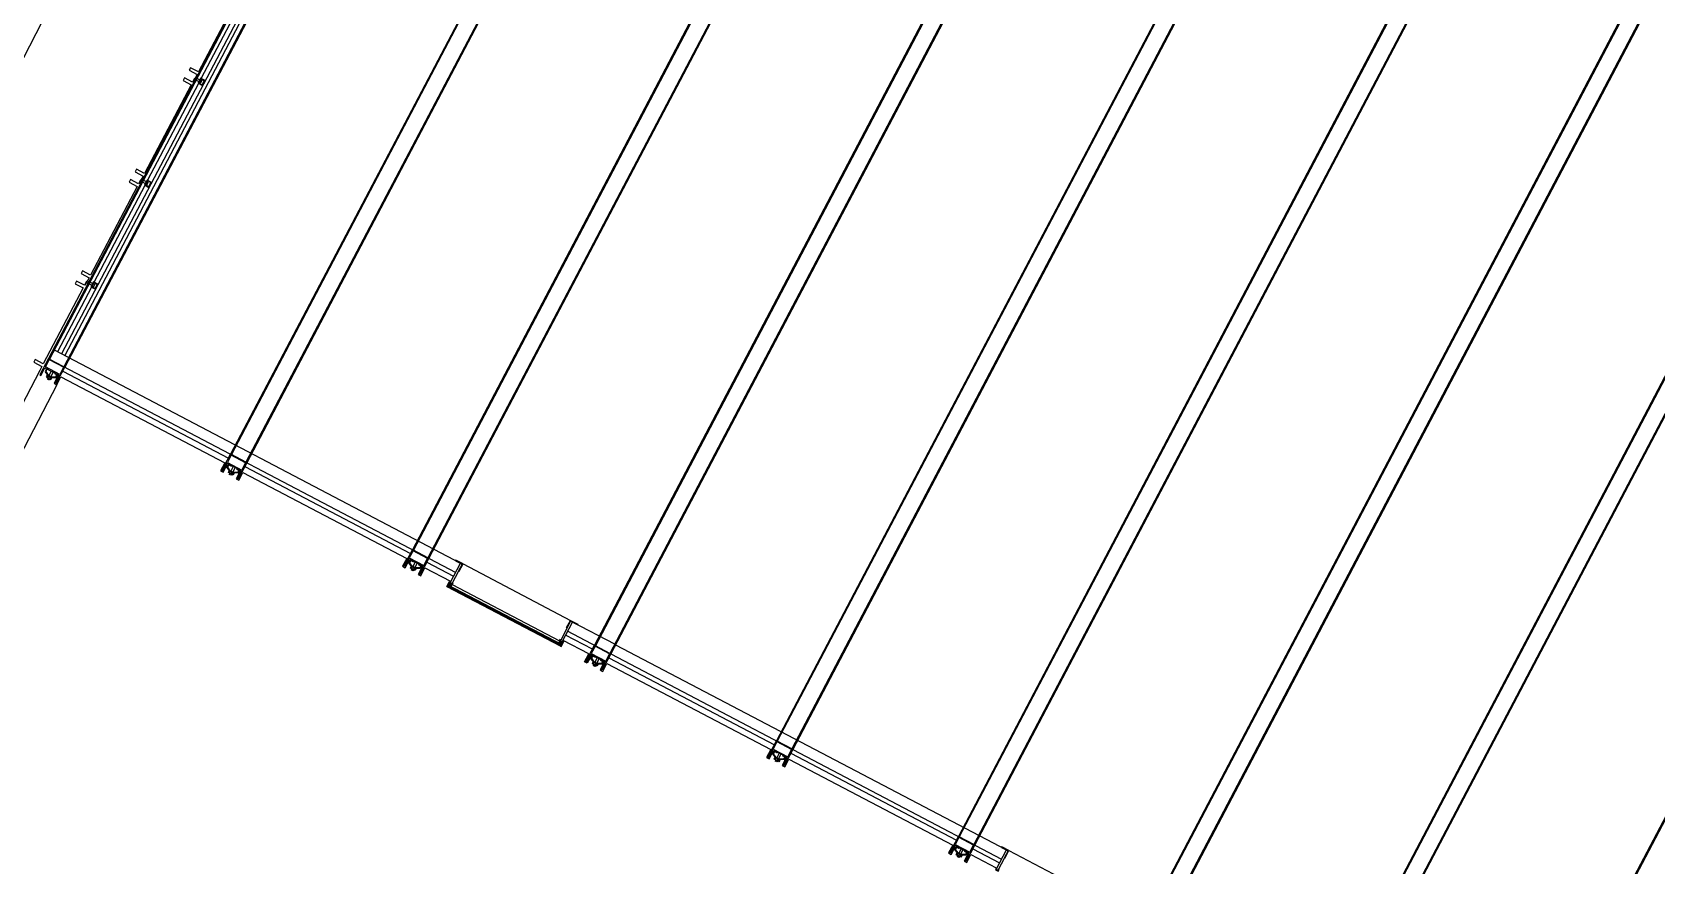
# Model space of a CAD drawing. Header units: millimetres. Extents: x -735 to -481, y 85 to 450.
# Drawn here: x -660.88 to -652.98, y 182.86 to 186.92 of the extents above; entities that cross this region are included whole.
import ezdxf

# ---------------------------------------------------------------- set-up
doc = ezdxf.new("R2010")
doc.units = ezdxf.units.MM
doc.linetypes.add('ACAD_ISO02W100', pattern=[15, 12, -3])
for name, color, linetype in [('01', 1, 'CONTINUOUS'), ('A-CARPINTERIAS VENTANAS', 2, 'CONTINUOUS'), ('dib - muro vista2', 2, 'CONTINUOUS'), ('dib-muros corte', 5, 'CONTINUOUS')]:
    doc.layers.add(name, color=color, linetype=linetype)
doc.linetypes.add('BATTING', pattern='A,0.00254,-2.54,[134,ltypeshp.shx,S=2.54,R=0,X=-2.54,Y=0],-5.08,[134,ltypeshp.shx,S=2.54,R=180,X=2.54,Y=0],-2.54', length=10.16254)

msp = doc.modelspace()

# ---------------------------------------------------------------- hatches: boundary and pattern name
at = {"layer": '01'}
h = msp.add_hatch(dxfattribs=at)
h.set_pattern_fill('ANSI31', color=256, scale=0.0002, angle=332.27927, style=0)
h.set_pattern_definition([(287.27927383, (-689.7323807, 417.1982359), (-0.0006063413765, -0.0001886137195), [])])
h.paths.add_polyline_path([(-658.8538, 184.2337, -0.414214), (-658.8547, 184.2364), (-658.8545, 184.2368, -0.414214), (-658.8518, 184.2376), (-658.8441, 184.2336, -0.414214), (-658.8432, 184.2309), (-658.8434, 184.2305, -0.414214), (-658.8461, 184.2297)])
h.paths.add_polyline_path([(-658.8608, 184.2297), (-658.8594, 184.2322), (-658.8459, 184.2251, -1), (-658.8472, 184.2226)])
h.paths.add_polyline_path([(-658.8652, 184.2213), (-658.8626, 184.2262), (-658.8578, 184.2236)])
h = msp.add_hatch(dxfattribs=at)
h.set_pattern_fill('ANSI31', color=256, scale=0.0002, angle=332.27927, style=0)
h.set_pattern_definition([(197.27927383, (-448.9373655, 290.6668909), (0.0001886137195, -0.0006063413765), [])])
h.paths.add_polyline_path([(-658.3104, 183.9482, 0.414214), (-658.3077, 183.949), (-658.3075, 183.9494, 0.414214), (-658.3083, 183.9521), (-658.3161, 183.9561, 0.414214), (-658.3188, 183.9553), (-658.3189, 183.9549, 0.414214), (-658.3181, 183.9522)])
h.paths.add_polyline_path([(-658.3098, 183.9402), (-658.3084, 183.9427), (-658.322, 183.9498, 1), (-658.3233, 183.9473)])
h.paths.add_polyline_path([(-658.3142, 183.9318), (-658.3116, 183.9366), (-658.3165, 183.9392)])

# ---------------------------------------------------------------- linework, layer by layer
at = {"layer": '01', "linetype": 'ACAD_ISO02W100'}
for points in [[(-658.0279, 190.6168), (-660.8049, 185.3321)], [(-658.0235, 190.6145), (-660.8005, 185.3297)], [(-657.9526, 190.5773), (-660.7297, 185.2925)], [(-657.9482, 190.575), (-660.7252, 185.2902)], [(-657.1427, 190.1517), (-659.9197, 184.8669)], [(-657.1382, 190.1494), (-659.9153, 184.8646)], [(-657.0674, 190.1121), (-659.8444, 184.8274)], [(-657.063, 190.1098), (-659.84, 184.825)], [(-656.2574, 189.6865), (-659.0345, 184.4017)], [(-656.253, 189.6842), (-659.03, 184.3994)], [(-656.1822, 189.647), (-658.9592, 184.3622)], [(-656.1778, 189.6447), (-658.9548, 184.3599)], [(-655.3722, 189.2214), (-658.1492, 183.9366)], [(-655.3678, 189.219), (-658.1448, 183.9342)], [(-655.297, 189.1818), (-658.074, 183.897)], [(-655.2925, 189.1795), (-658.0696, 183.8947)], [(-654.487, 188.7562), (-657.264, 183.4714)], [(-654.4826, 188.7539), (-657.2596, 183.4691)], [(-654.4117, 188.7167), (-657.1888, 183.4319)], [(-654.4073, 188.7143), (-657.1843, 183.4295)], [(-653.6018, 188.291), (-656.3788, 183.0062)], [(-653.5973, 188.2887), (-656.3744, 183.0039)], [(-653.5265, 188.2515), (-656.3035, 182.9667)], [(-653.5221, 188.2492), (-656.2991, 182.9644)], [(-652.7165, 187.8259), (-655.4936, 182.5411)], [(-652.7121, 187.8235), (-655.4891, 182.5388)], [(-652.6413, 187.7863), (-655.4183, 182.5015)], [(-652.6369, 187.784), (-655.4139, 182.4992)], [(-651.8313, 187.3607), (-654.6083, 182.0759)], [(-651.8269, 187.3584), (-654.6039, 182.0736)], [(-651.7561, 187.3212), (-654.5331, 182.0364)], [(-651.7516, 187.3188), (-654.5287, 182.0341)], [(-650.9461, 186.8956), (-653.7231, 181.6108)], [(-650.9417, 186.8932), (-653.7187, 181.6084)]]:
    msp.add_lwpolyline(points, dxfattribs=at)
at = {"layer": '01'}
for points in [[(-660.8019, 185.327), (-660.7311, 185.2898)], [(-660.8005, 185.3297), (-660.7297, 185.2925)], [(-659.8459, 184.8246), (-659.9167, 184.8619)], [(-659.8444, 184.8274), (-659.9153, 184.8646)], [(-658.9606, 184.3595), (-659.0315, 184.3967)], [(-658.9592, 184.3622), (-659.03, 184.3994)], [(-658.7885, 184.3324), (-658.2662, 184.0579)], [(-658.3098, 183.9402), (-658.8608, 184.2297)], [(-658.8415, 184.2322), (-658.3186, 183.9574)], [(-658.8652, 184.2213), (-658.8578, 184.2236)], [(-658.3142, 183.9318), (-658.8652, 184.2213)], [(-658.3116, 183.9366), (-658.8626, 184.2262)], [(-658.3142, 183.9318), (-658.3165, 183.9392)], [(-658.0754, 183.8943), (-658.1462, 183.9315)], [(-658.074, 183.897), (-658.1448, 183.9342)], [(-657.1902, 183.4292), (-657.261, 183.4664)], [(-657.1888, 183.4319), (-657.2596, 183.4691)], [(-656.305, 182.964), (-656.3758, 183.0012)], [(-656.3035, 182.9667), (-656.3744, 183.0039)], [(-656.1328, 182.9369), (-655.6105, 182.6624)]]:
    msp.add_lwpolyline(points, dxfattribs=at)
for points in [[(-658.8545, 184.2368), (-658.8547, 184.2364, 0.414214), (-658.8538, 184.2337), (-658.8461, 184.2297, 0.414214), (-658.8434, 184.2305), (-658.8432, 184.2309, 0.414214), (-658.8441, 184.2336), (-658.8518, 184.2376, 0.414214)], [(-658.3075, 183.9494), (-658.3077, 183.949, -0.414214), (-658.3104, 183.9482), (-658.3181, 183.9522, -0.414214), (-658.3189, 183.9549), (-658.3188, 183.9553, -0.414214), (-658.3161, 183.9561), (-658.3083, 183.9521, -0.414214)]]:
    msp.add_lwpolyline(points, format="xyb", close=True, dxfattribs=at)
for centre, start, end in [((-658.8465, 184.2238), 242.27927, 62.27927), ((-658.3227, 183.9486), 62.27927, 242.27927)]:
    msp.add_arc(centre, 0.00142, start, end, dxfattribs=at)
at = {"layer": 'A-CARPINTERIAS VENTANAS'}
for p, q in [((-660.814, 185.277), (-660.8184, 185.2687)), ((-660.8184, 185.2687), (-660.8061, 185.2515)), ((-660.8061, 185.2515), (-660.7909, 185.2436)), ((-660.7909, 185.2436), (-660.7698, 185.2432)), ((-660.7698, 185.2432), (-660.7654, 185.2515)), ((-659.9331, 184.8035), (-659.9288, 184.8119)), ((-659.9208, 184.7864), (-659.9331, 184.8035)), ((-659.9057, 184.7784), (-659.9208, 184.7864)), ((-659.8802, 184.7863), (-659.8846, 184.778)), ((-659.8846, 184.778), (-659.9057, 184.7784)), ((-659.0479, 184.3384), (-659.0435, 184.3467)), ((-659.0356, 184.3212), (-659.0479, 184.3384)), ((-659.0204, 184.3133), (-659.0356, 184.3212)), ((-658.9993, 184.3128), (-659.0204, 184.3133)), ((-658.995, 184.3212), (-658.9993, 184.3128)), ((-658.1627, 183.8732), (-658.1583, 183.8815)), ((-658.1504, 183.8561), (-658.1627, 183.8732)), ((-658.1352, 183.8481), (-658.1504, 183.8561)), ((-658.1141, 183.8477), (-658.1352, 183.8481)), ((-658.1097, 183.856), (-658.1141, 183.8477)), ((-657.2775, 183.408), (-657.2731, 183.4164)), ((-657.2652, 183.3909), (-657.2775, 183.408)), ((-657.25, 183.3829), (-657.2652, 183.3909)), ((-657.2289, 183.3825), (-657.25, 183.3829)), ((-657.2245, 183.3908), (-657.2289, 183.3825)), ((-656.3922, 182.9429), (-656.3879, 182.9512)), ((-656.3799, 182.9257), (-656.3922, 182.9429)), ((-656.3648, 182.9178), (-656.3799, 182.9257)), ((-656.3437, 182.9174), (-656.3648, 182.9178)), ((-656.3393, 182.9257), (-656.3437, 182.9174))]:
    msp.add_line(p, q, dxfattribs=at)
for points in [[(-659.7939, 187.1598), (-660.742, 185.3555)], [(-659.8318, 187.1919), (-659.8418, 187.1727), (-659.8802, 187.1929), (-659.8869, 187.1801), (-659.8486, 187.16), (-660.0754, 186.7282), (-660.1138, 186.7483), (-660.1205, 186.7355), (-660.0822, 186.7154), (-660.1023, 186.677)], [(-659.778, 187.1514), (-660.7261, 185.3471)], [(-660.0946, 186.6974), (-660.1047, 186.6782), (-660.143, 186.6984), (-660.1497, 186.6856), (-660.1114, 186.6654), (-660.3383, 186.2337), (-660.3766, 186.2538), (-660.3834, 186.241), (-660.345, 186.2209), (-660.3652, 186.1825)], [(-660.0946, 186.6918), (-660.0735, 186.6807)], [(-660.0899, 186.7006), (-660.0688, 186.6895)], [(-660.0708, 186.6793), (-660.0638, 186.6756)], [(-660.0662, 186.6881), (-660.0592, 186.6844)], [(-660.0638, 186.6756), (-660.0592, 186.6844)], [(-660.3528, 186.2061), (-660.3293, 186.1938)], [(-660.3572, 186.2024), (-660.3673, 186.1833), (-660.4057, 186.2034), (-660.4124, 186.1906), (-660.374, 186.1705), (-660.6009, 185.7387), (-660.6393, 185.7588), (-660.646, 185.746), (-660.6076, 185.7259), (-660.6278, 185.6875)], [(-660.3574, 186.1973), (-660.334, 186.1849)], [(-660.3313, 186.1835), (-660.3243, 186.1799)], [(-660.3267, 186.1924), (-660.3197, 186.1887)], [(-660.3243, 186.1799), (-660.3197, 186.1887)], [(-660.62, 185.7088), (-660.6301, 185.6896), (-660.6684, 185.7097), (-660.6751, 185.6969), (-660.6368, 185.6768), (-660.8311, 185.307), (-660.8694, 185.3271), (-660.8762, 185.3144), (-660.8378, 185.2942), (-660.8479, 185.275)], [(-660.6201, 185.7023), (-660.5946, 185.6889)], [(-660.6154, 185.7111), (-660.59, 185.6978)], [(-660.592, 185.6875), (-660.585, 185.6838)], [(-660.5873, 185.6964), (-660.5803, 185.6927)], [(-660.585, 185.6838), (-660.5803, 185.6927)], [(-660.7772, 185.374), (-658.801, 184.3355)], [(-660.8049, 185.3321), (-660.8468, 185.2524)], [(-660.814, 185.277), (-660.8166, 185.2784), (-660.8219, 185.2684), (-660.8081, 185.2492), (-660.7917, 185.2406), (-660.768, 185.2401), (-660.7628, 185.2501), (-660.7654, 185.2515)], [(-660.7916, 185.2714), (-660.8029, 185.2499)], [(-660.8005, 185.3297), (-658.8242, 184.2913)], [(-660.7827, 185.2667), (-660.794, 185.2452)], [(-660.7765, 185.2602), (-660.7573, 185.2501), (-660.7774, 185.2118), (-660.7646, 185.2051), (-660.7445, 185.2434), (-659.9473, 184.8245), (-659.9675, 184.7862), (-659.9547, 184.7794), (-659.9345, 184.8178), (-659.9153, 184.8077)], [(-660.8116, 185.2405), (-660.8072, 185.2488)], [(-660.8086, 185.239), (-660.8114, 185.2338)], [(-660.8114, 185.2338), (-660.8025, 185.2291)], [(-660.7999, 185.2449), (-660.8042, 185.2367)], [(-660.7998, 185.2343), (-660.8025, 185.2291)], [(-660.7969, 185.2328), (-660.7925, 185.241)], [(-659.8802, 184.7863), (-659.8775, 184.7849), (-659.8828, 184.775), (-659.9064, 184.7754), (-659.9229, 184.7841), (-659.9367, 184.8033), (-659.9314, 184.8133), (-659.9288, 184.8119)], [(-659.9263, 184.7754), (-659.922, 184.7836)], [(-659.9064, 184.8062), (-659.9177, 184.7847)], [(-659.8975, 184.8016), (-659.9088, 184.7801)], [(-659.8912, 184.795), (-659.872, 184.7849), (-659.8922, 184.7466), (-659.8794, 184.7399), (-659.8593, 184.7782), (-659.0621, 184.3593), (-659.0822, 184.321), (-659.0694, 184.3143), (-659.0493, 184.3526), (-659.0301, 184.3425)], [(-659.84, 184.825), (-659.8819, 184.7454)], [(-659.9234, 184.7738), (-659.9261, 184.7686)], [(-659.9173, 184.764), (-659.9261, 184.7686)], [(-659.9146, 184.7797), (-659.919, 184.7715)], [(-659.9146, 184.7692), (-659.9173, 184.764)], [(-659.9116, 184.7676), (-659.9073, 184.7759)], [(-658.995, 184.3212), (-658.9923, 184.3198), (-658.9975, 184.3098), (-659.0212, 184.3103), (-659.0376, 184.3189), (-659.0514, 184.3381), (-659.0462, 184.3481), (-659.0435, 184.3467)], [(-659.0411, 184.3102), (-659.0368, 184.3184)], [(-659.0382, 184.3087), (-659.0409, 184.3035)], [(-659.0294, 184.3146), (-659.0338, 184.3063)], [(-659.0211, 184.3411), (-659.0324, 184.3196)], [(-659.0264, 184.3025), (-659.0221, 184.3107)], [(-659.0123, 184.3364), (-659.0236, 184.3149)], [(-659.006, 184.3299), (-658.9868, 184.3198), (-659.007, 184.2814), (-658.9942, 184.2747), (-658.974, 184.3131), (-658.85, 184.2479), (-658.8546, 184.2391), (-658.8415, 184.2322), (-658.8369, 184.241)], [(-658.9548, 184.3599), (-658.9967, 184.2802)], [(-659.0321, 184.2988), (-659.0409, 184.3035)], [(-659.0293, 184.304), (-659.0321, 184.2988)], [(-658.074, 183.897), (-658.2798, 184.0052)], [(-658.0507, 183.9413), (-658.2565, 184.0494)], [(-658.1449, 183.8774), (-658.1641, 183.8875), (-658.1842, 183.8491), (-658.197, 183.8558), (-658.1769, 183.8942), (-658.3009, 183.9594), (-658.3055, 183.9506), (-658.3186, 183.9574), (-658.314, 183.9662)], [(-658.0463, 183.939), (-656.1453, 182.94)], [(-658.1097, 183.856), (-658.1071, 183.8546), (-658.1123, 183.8446), (-658.136, 183.8451), (-658.1524, 183.8537), (-658.1662, 183.873), (-658.161, 183.8829), (-658.1583, 183.8815)], [(-658.1559, 183.845), (-658.1515, 183.8533)], [(-658.153, 183.8435), (-658.1557, 183.8383)], [(-658.1468, 183.8336), (-658.1557, 183.8383)], [(-658.1442, 183.8494), (-658.1485, 183.8412)], [(-658.1359, 183.8759), (-658.1472, 183.8544)], [(-658.1441, 183.8388), (-658.1468, 183.8336)], [(-658.1412, 183.8373), (-658.1368, 183.8456)], [(-658.1271, 183.8713), (-658.1384, 183.8497)], [(-658.1208, 183.8647), (-658.1016, 183.8546), (-658.1217, 183.8163), (-658.1089, 183.8096), (-658.0888, 183.8479), (-657.2916, 183.429), (-657.3118, 183.3907), (-657.299, 183.384), (-657.2788, 183.4223), (-657.2597, 183.4122)], [(-658.0696, 183.8947), (-658.1114, 183.815)], [(-658.0696, 183.8947), (-656.1686, 182.8958)], [(-657.2245, 183.3908), (-657.2219, 183.3895), (-657.2271, 183.3795), (-657.2508, 183.3799), (-657.2672, 183.3886), (-657.281, 183.4078), (-657.2757, 183.4178), (-657.2731, 183.4164)], [(-657.2707, 183.3799), (-657.2663, 183.3881)], [(-657.2677, 183.3783), (-657.2705, 183.3731)], [(-657.2616, 183.3685), (-657.2705, 183.3731)], [(-657.259, 183.3843), (-657.2633, 183.376)], [(-657.2507, 183.4107), (-657.262, 183.3892)], [(-657.2589, 183.3737), (-657.2616, 183.3685)], [(-657.256, 183.3721), (-657.2516, 183.3804)], [(-657.2418, 183.4061), (-657.2531, 183.3846)], [(-657.2356, 183.3995), (-657.2164, 183.3895), (-657.2365, 183.3511), (-657.2237, 183.3444), (-657.2036, 183.3827), (-656.4064, 182.9638), (-656.4266, 182.9255), (-656.4138, 182.9188), (-656.3936, 182.9571), (-656.3744, 182.947)], [(-657.1843, 183.4295), (-657.2262, 183.3499)], [(-656.3393, 182.9257), (-656.3366, 182.9243), (-656.3419, 182.9143), (-656.3655, 182.9148), (-656.382, 182.9234), (-656.3958, 182.9426), (-656.3905, 182.9526), (-656.3879, 182.9512)], [(-656.3854, 182.9147), (-656.3811, 182.923)], [(-656.3825, 182.9132), (-656.3852, 182.908)], [(-656.3764, 182.9033), (-656.3852, 182.908)], [(-656.3737, 182.9191), (-656.3781, 182.9108)], [(-656.3655, 182.9456), (-656.3768, 182.9241)], [(-656.3737, 182.9085), (-656.3764, 182.9033)], [(-656.3707, 182.907), (-656.3664, 182.9152)], [(-656.3566, 182.9409), (-656.3679, 182.9194)], [(-656.3503, 182.9344), (-656.3311, 182.9243), (-656.3513, 182.886), (-656.3385, 182.8792), (-656.3184, 182.9176), (-656.1943, 182.8524), (-656.1989, 182.8436), (-656.1858, 182.8367), (-656.1812, 182.8455)], [(-656.2991, 182.9644), (-656.341, 182.8847)]]:
    msp.add_lwpolyline(points, dxfattribs=at)
at = {"layer": 'A-CARPINTERIAS VENTANAS', "linetype": 'BATTING'}
for points in [[(-660.0623, 186.6955), (-659.8143, 187.1673)], [(-660.0747, 186.6719), (-660.3226, 186.2)], [(-660.5833, 185.704), (-660.3353, 186.1759)], [(-660.596, 185.6798), (-660.7611, 185.3655)], [(-660.7351, 185.2714), (-659.9296, 184.8481)], [(-659.8499, 184.8062), (-659.0443, 184.3829)], [(-658.9647, 184.3411), (-658.8341, 184.2724)], [(-658.1591, 183.9178), (-658.2897, 183.9864)], [(-658.0794, 183.8759), (-657.2739, 183.4526)], [(-657.1942, 183.4107), (-656.3887, 182.9874)], [(-656.309, 182.9456), (-656.1784, 182.877)]]:
    msp.add_lwpolyline(points, dxfattribs=at)
at = {"layer": 'A-CARPINTERIAS VENTANAS'}
for points in [[(-660.0775, 186.673), (-660.0557, 186.6616), (-660.043, 186.6857), (-660.0648, 186.6972)], [(-660.0734, 186.6743), (-660.057, 186.6656), (-660.0471, 186.6845), (-660.0635, 186.6931)], [(-660.338, 186.1773), (-660.3162, 186.1658), (-660.3035, 186.19), (-660.3253, 186.2014)], [(-660.3339, 186.1785), (-660.3175, 186.1699), (-660.3076, 186.1887), (-660.324, 186.1974)], [(-660.5986, 185.6812), (-660.5769, 185.6698), (-660.5642, 185.694), (-660.5859, 185.7054)], [(-660.5946, 185.6825), (-660.5781, 185.6739), (-660.5682, 185.6927), (-660.5847, 185.7014)], [(-660.8049, 185.3321), (-660.8468, 185.2524), (-660.8423, 185.2501), (-660.8226, 185.2877), (-660.7518, 185.2505), (-660.7715, 185.2128), (-660.7671, 185.2105), (-660.7252, 185.2902), (-660.7297, 185.2925), (-660.7494, 185.2549), (-660.8203, 185.2921), (-660.8005, 185.3297)], [(-660.816, 185.2429), (-660.7933, 185.2309), (-660.789, 185.2392), (-660.8117, 185.2511)], [(-659.84, 184.825), (-659.8819, 184.7454), (-659.8863, 184.7477), (-659.8665, 184.7853), (-659.9374, 184.8225), (-659.9571, 184.7849), (-659.9615, 184.7872), (-659.9197, 184.8669), (-659.9153, 184.8646), (-659.935, 184.8269), (-659.8642, 184.7897), (-659.8444, 184.8274)], [(-659.9072, 184.7653), (-659.9299, 184.7772), (-659.9256, 184.7855), (-659.9028, 184.7735)], [(-658.9548, 184.3599), (-658.9967, 184.2802), (-659.0011, 184.2825), (-658.9813, 184.3201), (-659.0521, 184.3574), (-659.0719, 184.3197), (-659.0763, 184.3221), (-659.0345, 184.4017), (-659.03, 184.3994), (-659.0498, 184.3618), (-658.979, 184.3246), (-658.9592, 184.3622)], [(-659.022, 184.3001), (-659.0447, 184.3121), (-659.0403, 184.3203), (-659.0176, 184.3084)], [(-658.7925, 184.3311), (-658.8426, 184.2358), (-658.8511, 184.2402), (-658.801, 184.3355)], [(-658.8253, 184.3483), (-658.7925, 184.3311), (-658.8098, 184.2983), (-658.8071, 184.2969), (-658.7885, 184.3324), (-658.8239, 184.351)], [(-658.8445, 184.2277), (-658.8459, 184.2251), (-658.8594, 184.2322), (-658.8652, 184.2213), (-658.8678, 184.2227), (-658.855, 184.2472), (-658.8523, 184.2458), (-658.858, 184.2349)], [(-658.265, 184.0539), (-658.3151, 183.9585), (-658.3066, 183.9541), (-658.2565, 184.0494)], [(-658.2322, 184.0366), (-658.265, 184.0539), (-658.2822, 184.0211), (-658.2848, 184.0225), (-658.2662, 184.0579), (-658.2308, 184.0393)], [(-658.3206, 183.9525), (-658.322, 183.9498), (-658.3084, 183.9427), (-658.3142, 183.9318), (-658.3115, 183.9304), (-658.2987, 183.9548), (-658.3013, 183.9562), (-658.307, 183.9453)], [(-658.0696, 183.8947), (-658.1114, 183.815), (-658.1159, 183.8174), (-658.0961, 183.855), (-658.1669, 183.8922), (-658.1867, 183.8546), (-658.1911, 183.8569), (-658.1492, 183.9366), (-658.1448, 183.9342), (-658.1646, 183.8966), (-658.0938, 183.8594), (-658.074, 183.897)], [(-658.1367, 183.835), (-658.1594, 183.8469), (-658.1551, 183.8552), (-658.1324, 183.8432)], [(-657.1843, 183.4295), (-657.2262, 183.3499), (-657.2306, 183.3522), (-657.2109, 183.3898), (-657.2817, 183.427), (-657.3014, 183.3894), (-657.3059, 183.3917), (-657.264, 183.4714), (-657.2596, 183.4691), (-657.2794, 183.4315), (-657.2085, 183.3942), (-657.1888, 183.4319)], [(-657.2515, 183.3698), (-657.2742, 183.3817), (-657.2699, 183.39), (-657.2472, 183.3781)], [(-656.2991, 182.9644), (-656.341, 182.8847), (-656.3454, 182.887), (-656.3256, 182.9247), (-656.3965, 182.9619), (-656.4162, 182.9242), (-656.4206, 182.9266), (-656.3788, 183.0062), (-656.3744, 183.0039), (-656.3941, 182.9663), (-656.3233, 182.9291), (-656.3035, 182.9667)], [(-656.3663, 182.9046), (-656.389, 182.9166), (-656.3847, 182.9248), (-656.3619, 182.9129)], [(-656.1369, 182.9356), (-656.187, 182.8403), (-656.1954, 182.8447), (-656.1453, 182.94)], [(-656.1696, 182.9528), (-656.1369, 182.9356), (-656.1541, 182.9029), (-656.1514, 182.9015), (-656.1328, 182.9369), (-656.1682, 182.9555)]]:
    msp.add_lwpolyline(points, close=True, dxfattribs=at)
msp.add_lwpolyline([(-658.3075, 183.9494), (-658.3077, 183.949, -0.414214), (-658.3104, 183.9482), (-658.3181, 183.9522, -0.414214), (-658.3189, 183.9549), (-658.3188, 183.9553, -0.414214), (-658.3161, 183.9561), (-658.3083, 183.9521, -0.414214)], format="xyb", close=True, dxfattribs=at)
at = {"layer": 'dib - muro vista2'}
msp.add_lwpolyline([(-660.8374, 186.9698), (-662.218, 184.2863), (-676.8525, 191.8164), (-675.9571, 193.4609)], dxfattribs=at)
at = {"layer": 'dib-muros corte'}
for points in [[(-660.8479, 185.275), (-662.455, 182.1761), (-662.455, 182.1761), (-662.455, 182.1761)], [(-660.7646, 185.2051), (-662.3717, 182.1062), (-662.3717, 182.1062), (-662.3717, 182.1062)]]:
    msp.add_lwpolyline(points, dxfattribs=at)

doc.saveas('drawing.dxf')
